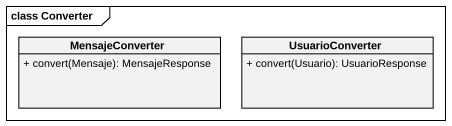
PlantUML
@startuml
mainframe class Converter
hide circle
hide empty members
skinparam classAttributeIconSize 0
class MensajeConverter {
  + convert(Mensaje): MensajeResponse
}
class UsuarioConverter {
  + convert(Usuario): UsuarioResponse
}
@enduml
